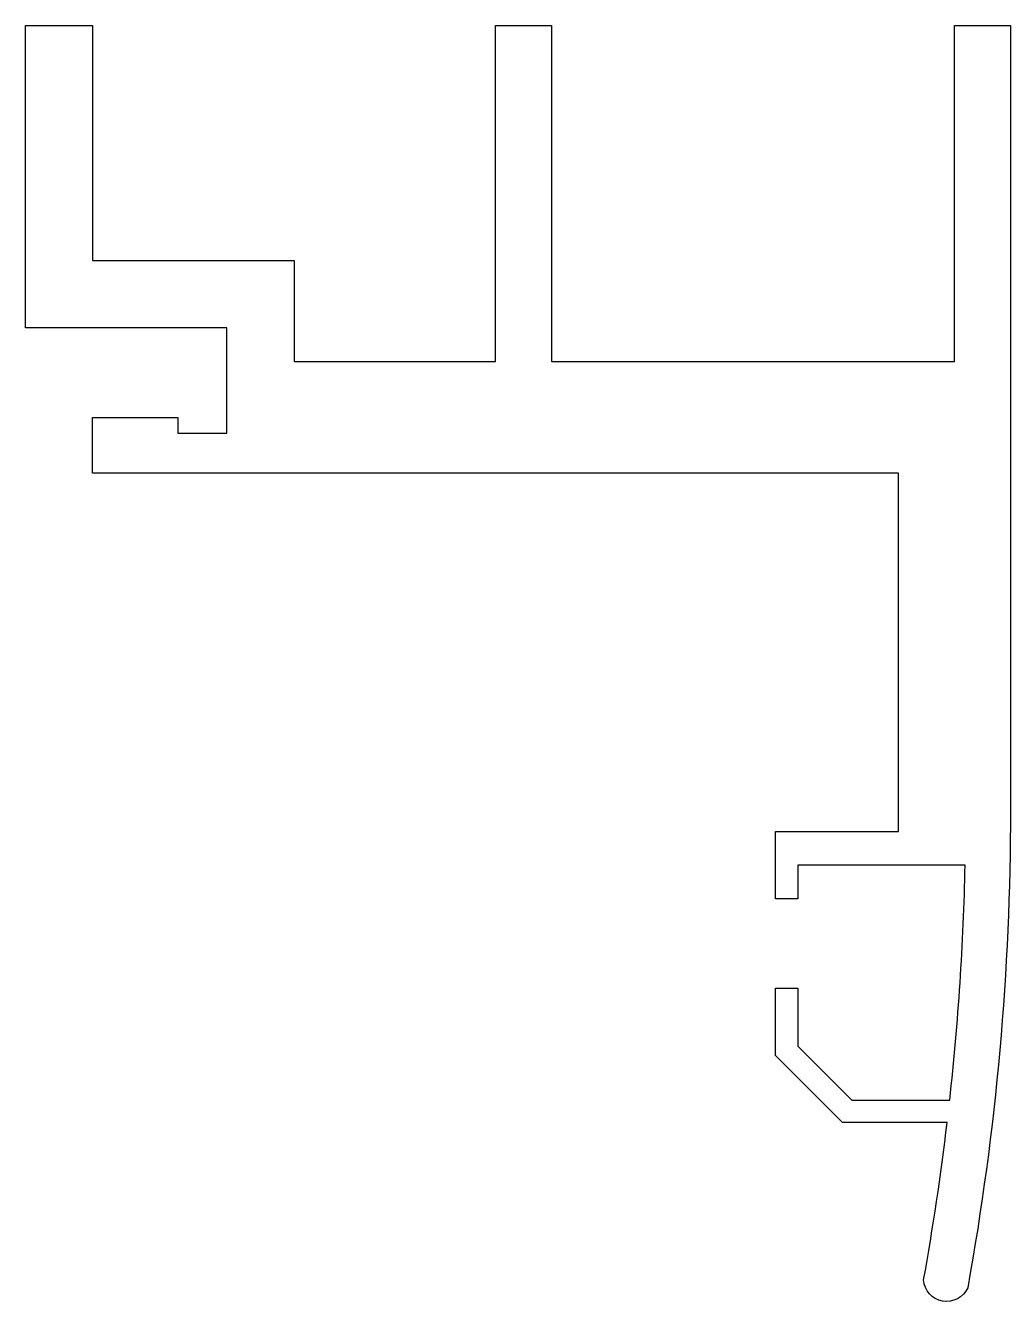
# Model space of a CAD drawing. Extents: x 142 to 186, y 182.3 to 239.2.
import ezdxf

# ---------------------------------------------------------------- set-up
doc = ezdxf.new("R2010")
doc.units = 0
doc.layers.get('0').update_dxf_attribs({"linetype": 'CONTINUOUS'})

msp = doc.modelspace()

# ---------------------------------------------------------------- linework, layer by layer
msp.add_lwpolyline([(151.001, 221.048), (151.001, 225.748), (142.001, 225.748), (142.001, 239.248), (145.001, 239.248), (145.001, 228.748), (154.001, 228.748), (154.001, 224.248), (163.001, 224.248), (163.001, 239.248), (165.501, 239.248), (165.501, 224.248), (183.501, 224.248), (183.501, 239.248), (186.001, 239.248), (186.001, 204.201, -0.044717), (184.089, 182.865, -0.780776), (182.121, 183.221, 0.015059), (183.173, 190.248), (178.501, 190.248), (175.501, 193.248), (175.501, 196.248), (176.501, 196.248), (176.501, 193.663), (178.915, 191.248), (183.288, 191.248, 0.022304), (183.976, 201.748), (176.501, 201.748), (176.501, 200.248), (175.501, 200.248), (175.501, 203.248), (181.001, 203.248), (181.001, 219.248), (145.001, 219.248), (145.001, 221.748), (148.801, 221.748), (148.801, 221.048)], format="xyb", close=True)

doc.saveas('drawing.dxf')
